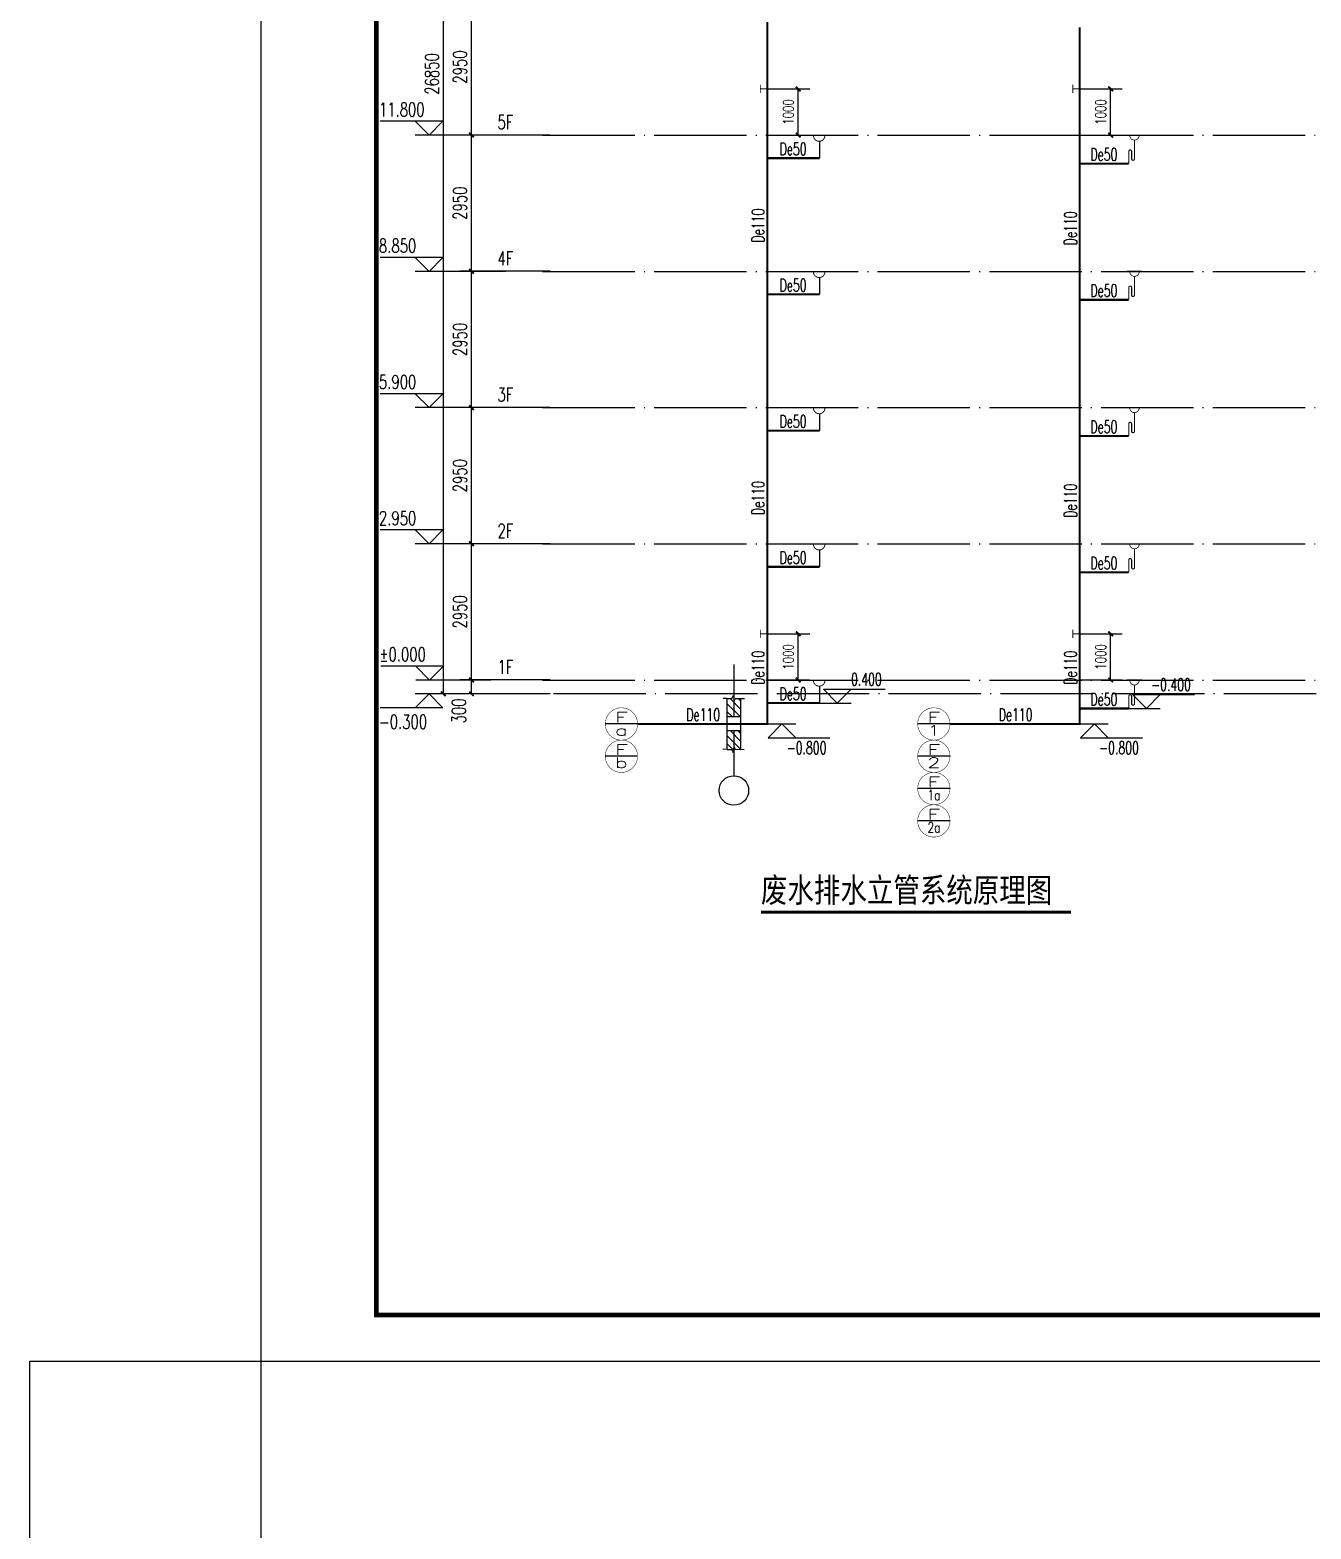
# Model space of a CAD drawing. Extents: x -287580 to -53108, y -522338 to -82629.
# Drawn here: x -162666 to -134917, y -449853 to -417390 of the extents above; entities that cross this region are included whole.
import ezdxf
from ezdxf.enums import TextEntityAlignment as Align

# ---------------------------------------------------------------- set-up
doc = ezdxf.new("R2010")
doc.units = 0
doc.header["$LTSCALE"] = 1000
doc.header["$MEASUREMENT"] = 0
doc.linetypes.add('CONTINOUS', pattern=[0])
doc.linetypes.add('DOTE', pattern=[2.42, 2, -0.2, 0.02, -0.2])
for name, color, linetype in [('DIM_ELEV', 3, 'Continuous'), ('DIM_SYMB', 99, 'Continuous'), ('DIM_废水', 3, 'Continuous'), ('DOTE', 99, 'Continuous'), ('EQUIP_污水', 7, 'Continuous'), ('PIPE-废水', 31, 'Continuous'), ('PUB_DIM', 3, 'Continuous'), ('PUB_TEXT', 7, 'Continuous'), ('PUB_TITLE', 146, 'Continuous'), ('TEXT_废水', 4, 'Continuous'), ('TWT_DIM', 3, 'Continuous'), ('TWT_IDEN', 3, 'Continuous'), ('TWT_TEXT', 7, 'Continuous'), ('WALL', 9, 'Continuous')]:
    doc.layers.add(name, color=color, linetype=linetype)
doc.styles.add('-黑体', font='simhei.ttf', dxfattribs={"width": 0.8})
doc.styles.add('_TCH_DIM', font='SIMPLEX', dxfattribs={"bigfont": 'GBCBIG'})
doc.styles.add('_TCH_DIM_T3', font='SIMPLEX', dxfattribs={"width": 0.705882, "bigfont": 'GBCBIG'})
doc.styles.add('_TCH_WINDOW', font='SIMPLEX', dxfattribs={"height": 3.5, "bigfont": 'GBCBIG'})
doc.styles.add('_TWT_CIRCLE', font='COMPLEX', dxfattribs={"width": 1.1, "height": 3, "bigfont": 'HZTXT'})
doc.styles.add('_TWT_DIM_ELE', font='SIMPLEX', dxfattribs={"width": 0.8, "height": 2.7, "bigfont": 'HZTXT'})
doc.styles.add('_TWT_PIPEDN', font='SIMPLEX', dxfattribs={"width": 0.8, "height": 2.5, "bigfont": 'HZTXT'})
doc.styles.add('HZ', font='gbenor.shx', dxfattribs={"bigfont": 'gbcbig.shx'})
doc.dimstyles.new('_TCH_ARCH&&100', dxfattribs={"dimtxt": 297.5, "dimasz": 100, "dimexe": 250, "dimexo": 300, "dimgap": 100, "dimtad": 1, "dimdec": 0, "dimzin": 0, "dimdsep": 46, "dimtxsty": '_TCH_DIM_T3', "dimblk": 'ARCHTICK', "dimcen": 0.09, "dimclrt": 7, "dimazin": 2, "dimtfac": 1, "dimtdec": 0, "dimtix": 1, "dimtmove": 2, "dimatfit": 3, "dimfxl": 0, "dimtolj": 1, "dimtzin": 0, "dimarcsym": 0})
doc.dimstyles.new('_TWT_ARCH&&100', dxfattribs={"dimtxt": 229.5, "dimasz": 100, "dimexe": 250, "dimexo": 300, "dimgap": 100, "dimtad": 1, "dimdec": 0, "dimzin": 0, "dimdsep": 46, "dimtxsty": '_TCH_DIM_T3', "dimblk": 'ARCHTICK', "dimcen": 0.09, "dimclrd": 4, "dimclre": 4, "dimclrt": 4, "dimazin": 2, "dimtfac": 1, "dimtdec": 0, "dimtix": 1, "dimtmove": 2, "dimatfit": 3, "dimfxl": 0, "dimtolj": 1, "dimtzin": 0, "dimarcsym": 0})

# ---------------------------------------------------------------- blocks, each defined once
blk = doc.blocks.new('$TK_10')
for p, q in [((-1, 1607), (-1, 189)), ((-179, 689), (-295, 689)), ((-179, -689), (-179, 689)), ((-179, 689), (-55, 689)), ((181, 187), (-179, 547)), ((181, 403), (-105, 689)), ((-55, 689), (-15, 770)), ((-15, 770), (9, 628)), ((9, 628), (34, 687)), ((34, 687), (284, 687)), ((181, 620), (112, 689)), ((181, 687), (181, -689)), ((-38, 189), (-179, 330)), ((179, 189), (-179, 189)), ((179, -189), (-179, -189)), ((190, -689), (-179, -320)), ((181, -463), (-94, -189)), ((-1, -189), (-1, -1403)), ((181, -247), (123, -189)), ((-183, -689), (-299, -688)), ((-183, -689), (-59, -690)), ((-27, -689), (-179, -537)), ((-59, -690), (-20, -771)), ((-20, -771), (5, -629)), ((5, -629), (30, -688)), ((30, -688), (280, -690))]:
    blk.add_line(p, q)
blk.add_circle((-1, -1803), 400)
blk = doc.blocks.new('asfsadf')
blk.add_line((616375, 1097074), (616702, 1097074))
for points, const_width in [([(616418, 1096456), (616418, 1096722, -1), (616479, 1096722), (616479, 1096558, 1), (616540, 1096558), (616540, 1096965)], 24.5), ([(616438, 1097074, 1.067664), (616643, 1097074)], 16.4)]:
    blk.add_lwpolyline(points, format="xyb", dxfattribs=dict(const_width=const_width))
at = {"style": 'HZ', "flags": 1}
for tag in ['UNIT', 'SPEC', 'WHAT']:
    blk.add_attdef(tag, (616540, 1096965), '', height=0.000817, dxfattribs=at)
blk = doc.blocks.new('asdfgfh')
at = {"layer": 'WALL'}
blk.add_blockref('asfsadf', (0, 0), dxfattribs=at)
blk = doc.blocks.new('_ArchTick')
at = {"color": 0, "linetype": 'ByBlock', "const_width": 0.4}
blk.add_lwpolyline([(-0.5, -0.5), (0.5, 0.5)], dxfattribs=at)
blk = doc.blocks.new('*D683')
at = {"layer": 'Defpoints', "color": 0, "linetype": 'Continuous'}
for p in [(-140209, -418667), (-139257, -418667), (-140209, -419667)]:
    blk.add_point(p, dxfattribs=at)
at = {"layer": 'TWT_DIM', "color": 4, "linetype": 'Continuous', "lineweight": -2}
for p, q in [((-139909, -418667), (-139007, -418667)), ((-139257, -419667), (-139257, -418667)), ((-139909, -419667), (-139007, -419667))]:
    blk.add_line(p, q, dxfattribs=at)
at = {"layer": 'TWT_DIM', "color": 4, "linetype": 'Continuous', "lineweight": -2, "xscale": 100, "yscale": 100, "zscale": 100}
for p, rotation in [((-139257, -418667), 90), ((-139257, -419667), 270)]:
    blk.add_blockref('_ArchTick', p, dxfattribs=dict(at, rotation=rotation))
at = {"layer": 'TWT_DIM', "color": 4, "linetype": 'Continuous', "insert": (-139472, -419167), "char_height": 229.5, "attachment_point": 5, "rotation": 90, "style": '_TCH_DIM_T3'}
blk.add_mtext('\\A1;1000', dxfattribs=at)
blk = doc.blocks.new('*D684')
at = {"layer": 'Defpoints', "color": 0, "linetype": 'Continuous'}
for p in [(-140209, -430467), (-139257, -430467), (-140209, -431467)]:
    blk.add_point(p, dxfattribs=at)
at = {"layer": 'TWT_DIM', "color": 4, "linetype": 'Continuous', "lineweight": -2}
for p, q in [((-139909, -430467), (-139007, -430467)), ((-139257, -431467), (-139257, -430467)), ((-139909, -431467), (-139007, -431467))]:
    blk.add_line(p, q, dxfattribs=at)
at = {"layer": 'TWT_DIM', "color": 4, "linetype": 'Continuous', "lineweight": -2, "xscale": 100, "yscale": 100, "zscale": 100}
for p, rotation in [((-139257, -430467), 90), ((-139257, -431467), 270)]:
    blk.add_blockref('_ArchTick', p, dxfattribs=dict(at, rotation=rotation))
at = {"layer": 'TWT_DIM', "color": 4, "linetype": 'Continuous', "insert": (-139472, -430967), "char_height": 229.5, "attachment_point": 5, "rotation": 90, "style": '_TCH_DIM_T3'}
blk.add_mtext('\\A1;1000', dxfattribs=at)
blk = doc.blocks.new('*D687')
at = {"layer": 'Defpoints', "color": 0, "linetype": 'Continuous'}
for p in [(-146976, -418667), (-146025, -418667), (-146976, -419667)]:
    blk.add_point(p, dxfattribs=at)
at = {"layer": 'TWT_DIM', "color": 4, "linetype": 'Continuous', "lineweight": -2}
for p, q in [((-146676, -418667), (-145775, -418667)), ((-146025, -419667), (-146025, -418667)), ((-146676, -419667), (-145775, -419667))]:
    blk.add_line(p, q, dxfattribs=at)
at = {"layer": 'TWT_DIM', "color": 4, "linetype": 'Continuous', "lineweight": -2, "xscale": 100, "yscale": 100, "zscale": 100}
for p, rotation in [((-146025, -418667), 90), ((-146025, -419667), 270)]:
    blk.add_blockref('_ArchTick', p, dxfattribs=dict(at, rotation=rotation))
at = {"layer": 'TWT_DIM', "color": 4, "linetype": 'Continuous', "insert": (-146239, -419167), "char_height": 229.5, "attachment_point": 5, "rotation": 90, "style": '_TCH_DIM_T3'}
blk.add_mtext('\\A1;1000', dxfattribs=at)
blk = doc.blocks.new('*D688')
at = {"layer": 'Defpoints', "color": 0, "linetype": 'Continuous'}
for p in [(-146976, -430467), (-146025, -430467), (-146976, -431467)]:
    blk.add_point(p, dxfattribs=at)
at = {"layer": 'TWT_DIM', "color": 4, "linetype": 'Continuous', "lineweight": -2}
for p, q in [((-146676, -430467), (-145775, -430467)), ((-146025, -431467), (-146025, -430467)), ((-146676, -431467), (-145775, -431467))]:
    blk.add_line(p, q, dxfattribs=at)
at = {"layer": 'TWT_DIM', "color": 4, "linetype": 'Continuous', "lineweight": -2, "xscale": 100, "yscale": 100, "zscale": 100}
for p, rotation in [((-146025, -430467), 90), ((-146025, -431467), 270)]:
    blk.add_blockref('_ArchTick', p, dxfattribs=dict(at, rotation=rotation))
at = {"layer": 'TWT_DIM', "color": 4, "linetype": 'Continuous', "insert": (-146239, -430967), "char_height": 229.5, "attachment_point": 5, "rotation": 90, "style": '_TCH_DIM_T3'}
blk.add_mtext('\\A1;1000', dxfattribs=at)
blk = doc.blocks.new('*D702')
at = {"layer": 'Defpoints', "color": 0}
for p in [(-153710, -404917), (-152608, -404917), (-152608, -431767)]:
    blk.add_point(p, dxfattribs=at)
at = {"layer": 'PUB_DIM', "color": 0, "lineweight": -2}
for p, q in [((-152908, -404917), (-153960, -404917)), ((-153710, -431767), (-153710, -404917)), ((-152908, -431767), (-153960, -431767))]:
    blk.add_line(p, q, dxfattribs=at)
at = {"layer": 'PUB_DIM', "color": 0, "lineweight": -2, "xscale": 100, "yscale": 100, "zscale": 100}
for p, rotation in [((-153710, -404917), 90), ((-153710, -431767), 270)]:
    blk.add_blockref('_ArchTick', p, dxfattribs=dict(at, rotation=rotation))
at = {"layer": 'PUB_DIM', "color": 7, "insert": (-153959, -418342), "char_height": 297.5, "attachment_point": 5, "rotation": 90, "style": '_TCH_DIM_T3'}
blk.add_mtext('\\A1;26850', dxfattribs=at)
blk = doc.blocks.new('*D703')
at = {"layer": 'Defpoints', "color": 0}
for p in [(-153102, -431467), (-151095, -431467), (-151095, -431767)]:
    blk.add_point(p, dxfattribs=at)
at = {"layer": 'PUB_DIM', "color": 0, "lineweight": -2}
for p, q in [((-151395, -431467), (-153352, -431467)), ((-153102, -431767), (-153102, -431467)), ((-151395, -431767), (-153352, -431767))]:
    blk.add_line(p, q, dxfattribs=at)
at = {"layer": 'PUB_DIM', "color": 0, "lineweight": -2, "xscale": 100, "yscale": 100, "zscale": 100}
for p, rotation in [((-153102, -431467), 90), ((-153102, -431767), 270)]:
    blk.add_blockref('_ArchTick', p, dxfattribs=dict(at, rotation=rotation))
at = {"layer": 'PUB_DIM', "color": 7, "insert": (-153377, -432137), "char_height": 297.5, "attachment_point": 5, "rotation": 90, "style": '_TCH_DIM_T3'}
blk.add_mtext('\\A1;300', dxfattribs=at)
blk = doc.blocks.new('*D704')
at = {"layer": 'Defpoints', "color": 0}
for p in [(-153102, -428517), (-151095, -428517), (-151095, -431467)]:
    blk.add_point(p, dxfattribs=at)
at = {"layer": 'PUB_DIM', "color": 0, "lineweight": -2}
for p, q in [((-151395, -428517), (-153352, -428517)), ((-153102, -431467), (-153102, -428517)), ((-151395, -431467), (-153352, -431467))]:
    blk.add_line(p, q, dxfattribs=at)
at = {"layer": 'PUB_DIM', "color": 0, "lineweight": -2, "xscale": 100, "yscale": 100, "zscale": 100}
for p, rotation in [((-153102, -428517), 90), ((-153102, -431467), 270)]:
    blk.add_blockref('_ArchTick', p, dxfattribs=dict(at, rotation=rotation))
at = {"layer": 'PUB_DIM', "color": 7, "insert": (-153351, -429992), "char_height": 297.5, "attachment_point": 5, "rotation": 90, "style": '_TCH_DIM_T3'}
blk.add_mtext('\\A1;2950', dxfattribs=at)
blk = doc.blocks.new('*D705')
at = {"layer": 'Defpoints', "color": 0}
for p in [(-153102, -425567), (-151095, -425567), (-151095, -428517)]:
    blk.add_point(p, dxfattribs=at)
at = {"layer": 'PUB_DIM', "color": 0, "lineweight": -2}
for p, q in [((-151395, -425567), (-153352, -425567)), ((-153102, -428517), (-153102, -425567)), ((-151395, -428517), (-153352, -428517))]:
    blk.add_line(p, q, dxfattribs=at)
at = {"layer": 'PUB_DIM', "color": 0, "lineweight": -2, "xscale": 100, "yscale": 100, "zscale": 100}
for p, rotation in [((-153102, -425567), 90), ((-153102, -428517), 270)]:
    blk.add_blockref('_ArchTick', p, dxfattribs=dict(at, rotation=rotation))
at = {"layer": 'PUB_DIM', "color": 7, "insert": (-153351, -427042), "char_height": 297.5, "attachment_point": 5, "rotation": 90, "style": '_TCH_DIM_T3'}
blk.add_mtext('\\A1;2950', dxfattribs=at)
blk = doc.blocks.new('*D706')
at = {"layer": 'Defpoints', "color": 0}
for p in [(-153102, -422617), (-151095, -422617), (-151095, -425567)]:
    blk.add_point(p, dxfattribs=at)
at = {"layer": 'PUB_DIM', "color": 0, "lineweight": -2}
for p, q in [((-151395, -422617), (-153352, -422617)), ((-153102, -425567), (-153102, -422617)), ((-151395, -425567), (-153352, -425567))]:
    blk.add_line(p, q, dxfattribs=at)
at = {"layer": 'PUB_DIM', "color": 0, "lineweight": -2, "xscale": 100, "yscale": 100, "zscale": 100}
for p, rotation in [((-153102, -422617), 90), ((-153102, -425567), 270)]:
    blk.add_blockref('_ArchTick', p, dxfattribs=dict(at, rotation=rotation))
at = {"layer": 'PUB_DIM', "color": 7, "insert": (-153351, -424092), "char_height": 297.5, "attachment_point": 5, "rotation": 90, "style": '_TCH_DIM_T3'}
blk.add_mtext('\\A1;2950', dxfattribs=at)
blk = doc.blocks.new('*D707')
at = {"layer": 'Defpoints', "color": 0}
for p in [(-153102, -419667), (-151095, -419667), (-151095, -422617)]:
    blk.add_point(p, dxfattribs=at)
at = {"layer": 'PUB_DIM', "color": 0, "lineweight": -2}
for p, q in [((-151395, -419667), (-153352, -419667)), ((-153102, -422617), (-153102, -419667)), ((-151395, -422617), (-153352, -422617))]:
    blk.add_line(p, q, dxfattribs=at)
at = {"layer": 'PUB_DIM', "color": 0, "lineweight": -2, "xscale": 100, "yscale": 100, "zscale": 100}
for p, rotation in [((-153102, -419667), 90), ((-153102, -422617), 270)]:
    blk.add_blockref('_ArchTick', p, dxfattribs=dict(at, rotation=rotation))
at = {"layer": 'PUB_DIM', "color": 7, "insert": (-153351, -421142), "char_height": 297.5, "attachment_point": 5, "rotation": 90, "style": '_TCH_DIM_T3'}
blk.add_mtext('\\A1;2950', dxfattribs=at)
blk = doc.blocks.new('*D708')
at = {"layer": 'Defpoints', "color": 0}
for p in [(-153102, -416717), (-151095, -416717), (-151095, -419667)]:
    blk.add_point(p, dxfattribs=at)
at = {"layer": 'PUB_DIM', "color": 0, "lineweight": -2}
for p, q in [((-151395, -416717), (-153352, -416717)), ((-153102, -419667), (-153102, -416717)), ((-151395, -419667), (-153352, -419667))]:
    blk.add_line(p, q, dxfattribs=at)
at = {"layer": 'PUB_DIM', "color": 0, "lineweight": -2, "xscale": 100, "yscale": 100, "zscale": 100}
for p, rotation in [((-153102, -416717), 90), ((-153102, -419667), 270)]:
    blk.add_blockref('_ArchTick', p, dxfattribs=dict(at, rotation=rotation))
at = {"layer": 'PUB_DIM', "color": 7, "insert": (-153351, -418192), "char_height": 297.5, "attachment_point": 5, "rotation": 90, "style": '_TCH_DIM_T3'}
blk.add_mtext('\\A1;2950', dxfattribs=at)
blk = doc.blocks.new('$ATTACHMENT$00000066')
blk.add_line((-212, 500), (188, 500))
at = {"const_width": 20}
blk.add_lwpolyline([(-134, 500, 1.067664), (116, 500)], format="xyb", dxfattribs=at)
at = {"const_width": 30}
blk.add_lwpolyline([(0, 367), (0, 0)], dxfattribs=at)
at = {"style": 'HZ', "width": 0.7, "flags": 1}
for tag in ['UNIT', 'WHAT', 'SPEC']:
    blk.add_attdef(tag, (0, 0), '', height=0.001, dxfattribs=at)
blk = doc.blocks.new('$ATTACHMENT$00000073')
at = {"const_width": 20}
for points in [[(0, 0), (150, 0)], [(150, 90), (150, -90)]]:
    blk.add_lwpolyline(points, dxfattribs=at)

msp = doc.modelspace()

# ---------------------------------------------------------------- hatches: boundary and pattern name
at = {"layer": 'PIPE-废水', "linetype": 'Continuous'}
for points in [[(-146694.9, -432418.7), (-146672.4, -432418.7), (-146672.4, -432441.2)], [(-146694.9, -432418.7), (-146694.9, -432441.2), (-146672.4, -432441.2)], [(-139927.3, -432418.7), (-139927.3, -432441.2), (-139904.8, -432441.2)], [(-139927.3, -432418.7), (-139904.8, -432418.7), (-139904.8, -432441.2)]]:
    msp.add_hatch(color=256, dxfattribs=at).paths.add_polyline_path(points)

# ---------------------------------------------------------------- linework, layer by layer
at = {"layer": 'DIM_ELEV'}
for p, q in [((-153719.5, -419367.2), (-155077.5, -419367.2)), ((-154019.5, -419667.2), (-154319.5, -419367.2)), ((-154019.5, -419667.2), (-153719.5, -419367.2)), ((-152363.7, -419667.2), (-154319.5, -419667.2)), ((-153719.5, -422317.2), (-155077.5, -422317.2)), ((-154019.5, -422617.2), (-154319.5, -422317.2)), ((-154019.5, -422617.2), (-153719.5, -422317.2)), ((-152363.7, -422617.2), (-154319.5, -422617.2)), ((-153719.5, -425267.2), (-155077.5, -425267.2)), ((-154019.5, -425567.2), (-154319.5, -425267.2)), ((-152363.7, -425567.2), (-154319.5, -425567.2)), ((-154019.5, -425567.2), (-153719.5, -425267.2)), ((-153719.5, -428217.2), (-155077.5, -428217.2)), ((-154019.5, -428517.2), (-154319.5, -428217.2)), ((-154019.5, -428517.2), (-153719.5, -428217.2)), ((-152363.7, -428517.2), (-154319.5, -428517.2)), ((-153709.9, -431167.2), (-155067.9, -431167.2)), ((-154009.9, -431467.2), (-154309.9, -431167.2)), ((-154009.9, -431467.2), (-153709.9, -431167.2)), ((-152680.2, -431467.2), (-154309.9, -431467.2)), ((-153719.5, -432067.2), (-155077.5, -432067.2)), ((-154019.5, -431767.2), (-154319.5, -432067.2)), ((-152363.7, -431767.2), (-154319.5, -431767.2)), ((-154019.5, -431767.2), (-153719.5, -432067.2))]:
    msp.add_line(p, q, dxfattribs=at)
at = {"layer": 'DIM_SYMB', "color": 3, "const_width": 70}
msp.add_lwpolyline([(-146832.7, -436495.4), (-140119.2, -436495.4)], dxfattribs=at)
at = {"layer": 'DIM_废水'}
for p, q in [((-145180.5, -431967.2), (-145480.5, -431667.2)), ((-145480.5, -431667.2), (-144139.6, -431667.2)), ((-145180.5, -431967.2), (-144880.5, -431667.2)), ((-145639.5, -431967.2), (-144880.5, -431967.2)), ((-138483.1, -432084.3), (-138783.1, -431784.3)), ((-138783.1, -431784.3), (-137442.1, -431784.3)), ((-138483.1, -432084.3), (-138183.1, -431784.3)), ((-138942.1, -432084.3), (-138183.1, -432084.3)), ((-146890.6, -432418.7), (-146077.7, -432418.7)), ((-146377.7, -432418.7), (-146677.7, -432718.7)), ((-146677.7, -432718.7), (-145336.8, -432718.7)), ((-146377.7, -432418.7), (-146077.7, -432718.7)), ((-140123, -432418.7), (-139310.1, -432418.7)), ((-139610.1, -432418.7), (-139910.1, -432718.7)), ((-139910.1, -432718.7), (-138569.2, -432718.7)), ((-139610.1, -432418.7), (-139310.1, -432718.7))]:
    msp.add_line(p, q, dxfattribs=at)
at = {"layer": 'DOTE', "linetype": 'DOTE'}
for p, q in [((-151564.8, -419667.2), (-81566, -419667.2)), ((-151564.8, -422617.2), (-81566, -422617.2)), ((-151564.8, -425567.2), (-81566, -425567.2)), ((-151564.8, -428517.2), (-81566, -428517.2)), ((-151564.8, -431467.2), (-81566, -431467.2)), ((-81566, -431767.2), (-151631.8, -431767.2))]:
    msp.add_line(p, q, dxfattribs=at)
at = {"layer": 'PIPE-废水', "linetype": 'Continuous', "const_width": 45}
for points in [[(-146694.9, -417217.2), (-146694.9, -418667.2)], [(-139927.3, -417334.3), (-139927.3, -418667.2)], [(-146694.9, -418667.2), (-146694.9, -420167.2)], [(-139927.3, -418667.2), (-139927.3, -420284.3)], [(-145561.6, -420167.2), (-146694.9, -420167.2)], [(-146694.9, -420167.2), (-146694.9, -423117.2)], [(-139927.3, -420284.3), (-139927.3, -423117.2)], [(-145561.6, -423117.2), (-146694.9, -423117.2)], [(-146694.9, -423117.2), (-146694.9, -426067.2)], [(-139927.3, -423117.2), (-139927.3, -423234.3)], [(-139927.3, -423234.3), (-139927.3, -426184.3)], [(-145561.6, -426067.2), (-146694.9, -426067.2)], [(-146694.9, -426067.2), (-146694.9, -429017.2)], [(-139927.3, -426184.3), (-139927.3, -429017.2)], [(-145561.6, -429017.2), (-146694.9, -429017.2)], [(-146694.9, -429017.2), (-146694.9, -430467.2)], [(-139927.3, -429017.2), (-139927.3, -429134.3)], [(-139927.3, -429134.3), (-139927.3, -430467.2)], [(-146694.9, -430467.2), (-146694.9, -431967.2)], [(-139927.3, -430467.2), (-139927.3, -431967.2)], [(-145561.6, -431967.2), (-146694.9, -431967.2)], [(-146694.9, -431967.2), (-146694.9, -432418.7)], [(-139927.3, -431967.2), (-139927.3, -432084.3)], [(-139927.3, -432084.3), (-139927.3, -432418.7)], [(-146694.9, -432418.7), (-149504.8, -432418.7)], [(-139927.3, -432418.7), (-142737.1, -432418.7)]]:
    msp.add_lwpolyline(points, dxfattribs=at)
at = {"layer": 'PIPE-废水', "const_width": 45}
for points in [[(-138864.2, -420284.3), (-139927.3, -420284.3)], [(-138864.2, -423234.3), (-139927.3, -423234.3)], [(-138864.2, -426184.3), (-139927.3, -426184.3)], [(-138864.2, -429134.3), (-139927.3, -429134.3)], [(-138864.2, -432084.3), (-139927.3, -432084.3)]]:
    msp.add_lwpolyline(points, dxfattribs=at)
at = {"layer": 'PUB_TITLE'}
msp.add_lwpolyline([(-157666, -446215.5), (-73566, -446215.5), (-73566, -386815.5), (-157666, -386815.5)], close=True, dxfattribs=at)
at = {"layer": 'PUB_TITLE', "const_width": 100}
msp.add_lwpolyline([(-155166, -445215.5), (-74566, -445215.5), (-74566, -387815.5), (-155166, -387815.5)], close=True, dxfattribs=at)
at = {"layer": 'PUB_TITLE', "color": 6}
msp.add_lwpolyline([(-157666, -451215.5), (-162666, -451215.5), (-162666, -446215.5), (-157666, -446215.5)], close=True, dxfattribs=at)
at = {"layer": 'TWT_IDEN', "linetype": 'CONTINOUS'}
for p, q in [((-149504.8, -432418.7), (-150204.8, -432418.7)), ((-142737.1, -432418.7), (-143437.1, -432418.7)), ((-149504.8, -433118.7), (-150204.8, -433118.7)), ((-142737.1, -433118.7), (-143437.1, -433118.7)), ((-142737.1, -433818.7), (-143437.1, -433818.7)), ((-142737.1, -434518.7), (-143437.1, -434518.7))]:
    msp.add_line(p, q, dxfattribs=at)
at = {"layer": 'TWT_IDEN', "linetype": 'CONTINOUS', "const_width": 10}
for points in [[(-149504.8, -432418.7, 1), (-150204.8, -432418.7, 1)], [(-142737.1, -432418.7, 1), (-143437.1, -432418.7, 1)], [(-149504.8, -433118.7, 1), (-150204.8, -433118.7, 1)], [(-142737.1, -433118.7, 1), (-143437.1, -433118.7, 1)], [(-142737.1, -433818.7, 1), (-143437.1, -433818.7, 1)], [(-142737.1, -434518.7, 1), (-143437.1, -434518.7, 1)]]:
    msp.add_lwpolyline(points, format="xyb", close=True, dxfattribs=at)

# ---------------------------------------------------------------- block references
at = {"xscale": 0.8, "yscale": 0.8, "zscale": 0.8}
msp.add_blockref('$TK_10', (-147417.5, -432417.8), dxfattribs=at)
at = {"layer": 'EQUIP_污水', "linetype": 'Continuous', "yscale": -1, "rotation": 180}
for p in [(-146694.9, -418667.2), (-139927.3, -418667.2), (-146694.9, -430467.2), (-139927.3, -430467.2)]:
    msp.add_blockref('$ATTACHMENT$00000073', p, dxfattribs=at)
at = {"layer": 'EQUIP_污水', "linetype": 'Continuous'}
for p in [(-145561.6, -420167.2), (-145561.6, -423117.2), (-145561.6, -426067.2), (-145561.6, -429017.2), (-145561.6, -431967.2)]:
    msp.add_blockref('$ATTACHMENT$00000066', p, dxfattribs=at)
at = {"layer": 'WALL'}
for p in [(-755281.8, -1516740), (-755281.8, -1519690), (-755281.8, -1522640), (-755281.8, -1525590), (-755281.8, -1528540)]:
    msp.add_blockref('asdfgfh', p, dxfattribs=at)

# ---------------------------------------------------------------- texts
at = {"layer": 'DIM_SYMB', "color": 7, "style": '-黑体', "width": 0.8}
msp.add_text('废水排水立管系统原理图', height=525.738, dxfattribs=at).set_placement((-146832.7, -436279))
at = {"layer": 'PUB_TEXT', "width": 0.705882}
for s, style, p in [('11.800', '_TCH_DIM', (-155107.5, -419262.2)), ('5F', '_TCH_WINDOW', (-152538.6, -419535.8)), ('8.850', '_TCH_DIM', (-155107.5, -422212.2)), ('4F', '_TCH_WINDOW', (-152538.6, -422485.8)), ('5.900', '_TCH_DIM', (-155107.5, -425162.2)), ('3F', '_TCH_WINDOW', (-152538.6, -425435.8)), ('2.950', '_TCH_DIM', (-155107.5, -428112.2)), ('2F', '_TCH_WINDOW', (-152538.6, -428385.8)), ('%%P0.000', '_TCH_DIM', (-155097.9, -431062.2)), ('1F', '_TCH_WINDOW', (-152538.6, -431335.8)), ('-0.300', '_TCH_DIM', (-155107.5, -432522.2))]:
    msp.add_text(s, height=297.5, dxfattribs=dict(at, style=style)).set_placement(p)
at = {"layer": 'TEXT_废水', "linetype": 'Continuous', "style": '_TWT_PIPEDN', "width": 0.64}
for s, p in [('De50', (-146428.6, -420102.2)), ('De50', (-146428.6, -423052.2)), ('De50', (-146428.6, -426002.2)), ('De50', (-146428.6, -428952.2)), ('De50', (-146428.6, -431902.2)), ('De110', (-148449.5, -432353.7)), ('De110', (-141681.9, -432353.7))]:
    msp.add_text(s, height=270, dxfattribs=at).set_placement(p)
at = {"layer": 'TEXT_废水', "style": '_TWT_PIPEDN', "width": 0.64}
for p in [(-139696, -420219.3), (-139696, -423169.3), (-139696, -426119.3), (-139696, -429069.3), (-139696, -432019.3)]:
    msp.add_text('De50', height=270, dxfattribs=at).set_placement(p)
at = {"layer": 'TEXT_废水', "linetype": 'Continuous', "style": '_TWT_PIPEDN', "width": 0.64}
for p in [(-146759.9, -421991.9), (-139992.3, -422050.5), (-146759.9, -427891.9), (-139992.3, -427950.5), (-146759.9, -431566.9), (-139992.3, -431566.9)]:
    msp.add_text('De110', height=270, rotation=90, dxfattribs=at).set_placement(p)
at = {"layer": 'TWT_TEXT', "style": '_TWT_DIM_ELE', "width": 0.64}
for s, p in [('-0.400', (-145074.7, -431586.2)), ('-0.400', (-138377.3, -431703.3)), ('-0.800', (-146272, -433069.7)), ('-0.800', (-139504.3, -433069.7))]:
    msp.add_text(s, height=270, dxfattribs=at).set_placement(p)
at = {"layer": 'TWT_TEXT', "linetype": 'CONTINOUS', "style": '_TWT_CIRCLE'}
for s, width, p, p2 in [('F', 1.491477, (-149995.6, -432390.5), (-149713.9, -432390.5)), ('F', 1.491477, (-143228, -432390.5), (-142946.2, -432390.5)), ('a', 1.590909, (-149995.6, -432672.3), (-149713.9, -432672.3)), ('1', 2.651515, (-143228, -432672.3), (-142946.2, -432672.3)), ('F', 1.491477, (-149995.6, -433090.5), (-149713.9, -433090.5)), ('F', 1.491477, (-143228, -433090.5), (-142946.2, -433090.5)), ('b', 1.491477, (-149995.6, -433372.3), (-149713.9, -433372.3)), ('2', 1.704545, (-143228, -433372.3), (-142946.2, -433372.3)), ('F', 1.491477, (-143228, -433790.5), (-142946.2, -433790.5)), ('1a', 0.795455, (-143228, -434072.3), (-142946.2, -434072.3)), ('F', 1.491477, (-143228, -434490.5), (-142946.2, -434490.5)), ('2a', 0.681818, (-143228, -434772.3), (-142946.2, -434772.3))]:
    msp.add_text(s, height=225.4, dxfattribs=dict(at, width=width)).set_placement(p, p2, align=Align.FIT)

# ---------------------------------------------------------------- dimensions: what is measured, and where the dimension line sits
at = {"layer": 'PUB_DIM'}
for p1, p2, distance, picture, middle in [((-152607.6, -431767.2), (-152607.6, -404917.2), 1102.2, '*D702', (-153958.6, -418342.2)), ((-151094.8, -419667.2), (-151094.8, -416717.2), 2007.4, '*D708', (-153351, -418192.2)), ((-151094.8, -422617.2), (-151094.8, -419667.2), 2007.4, '*D707', (-153351, -421142.2)), ((-151094.8, -425567.2), (-151094.8, -422617.2), 2007.4, '*D706', (-153351, -424092.2)), ((-151094.8, -428517.2), (-151094.8, -425567.2), 2007.4, '*D705', (-153351, -427042.2)), ((-151094.8, -431467.2), (-151094.8, -428517.2), 2007.4, '*D704', (-153351, -429992.2))]:
    dim = msp.add_aligned_dim(p1=p1, p2=p2, distance=distance, dimstyle='_TCH_ARCH&&100', dxfattribs=at)
    dim.commit()
    dim.dimension.update_dxf_attribs({"geometry": picture, "text_midpoint": middle})
dim = msp.add_linear_dim(base=(-153102.2, -431467.2), p1=(-151094.8, -431767.2), p2=(-151094.8, -431467.2), angle=90, dimstyle='_TCH_ARCH&&100', dxfattribs=at)
dim.commit()
dim.dimension.update_dxf_attribs({"geometry": '*D703', "text_midpoint": (-153377.2, -432137.2), "dimtype": 129})
at = {"layer": 'TWT_DIM', "linetype": 'Continuous'}
for p1, p2, picture, middle in [((-146976.3, -419667.2), (-146976.3, -418667.2), '*D687', (-146239.5, -419167.2)), ((-140208.6, -419667.2), (-140208.6, -418667.2), '*D683', (-139471.8, -419167.2)), ((-146976.3, -431467.2), (-146976.3, -430467.2), '*D688', (-146239.5, -430967.2)), ((-140208.6, -431467.2), (-140208.6, -430467.2), '*D684', (-139471.8, -430967.2))]:
    dim = msp.add_aligned_dim(p1=p1, p2=p2, distance=-951.5, dimstyle='_TWT_ARCH&&100', dxfattribs=at)
    dim.commit()
    dim.dimension.update_dxf_attribs({"geometry": picture, "text_midpoint": middle})

doc.saveas('drawing.dxf')
